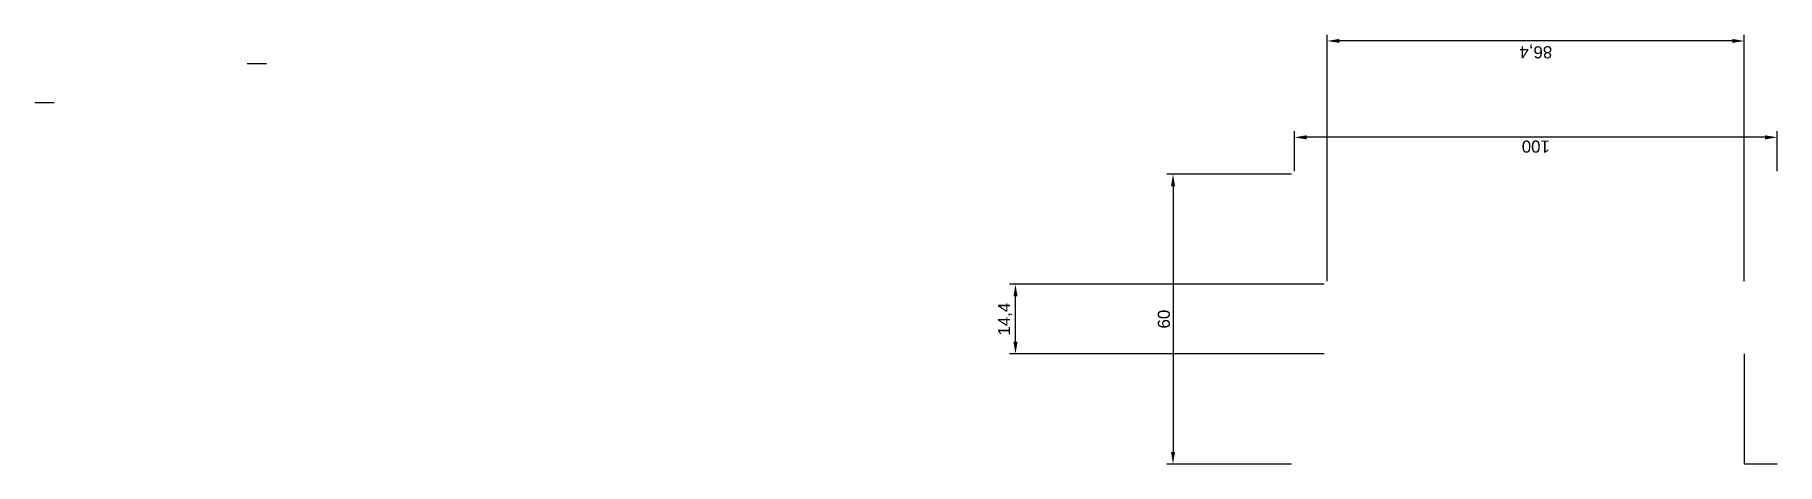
# Model space of a CAD drawing. Header units: millimetres. Extents: x -287 to 6963, y -148 to 3404.
# Drawn here: x -286.7 to 74.3, y -147.9 to -59.1 of the extents above; entities outside this region: 1.
import ezdxf

# ---------------------------------------------------------------- set-up
doc = ezdxf.new("R2010")
doc.units = ezdxf.units.MM
doc.styles.get("Standard").update_dxf_attribs({"font": 'Arial.ttf'})
doc.dimstyles.new('ISO-25', dxfattribs={"dimtxt": 2.5, "dimasz": 2.5, "dimexe": 1.25, "dimexo": 0.625, "dimtad": 1, "dimtxsty": 'Standard', "dimcen": 2.5, "dimadec": 0, "dimazin": 0, "dimtfac": 1, "dimtmove": 0, "dimatfit": 3, "dimfxl": 1, "dimarcsym": 0})

# ---------------------------------------------------------------- blocks, each defined once
blk = doc.blocks.new('*D1')
at = {"color": 0, "lineweight": -2, "transparency": 16777216}
for p, q in [((-25.72, -87.31), (-25.72, -79.06)), ((74.28, -87.31), (74.28, -79.06)), ((71.78, -80.31), (-23.22, -80.31))]:
    blk.add_line(p, q, dxfattribs=at)
at = {"color": 0, "transparency": 16777216}
for points in [[(-23.22, -80.73), (-23.22, -79.89), (-25.72, -80.31)], [(71.78, -80.73), (71.78, -79.89), (74.28, -80.31)]]:
    blk.add_solid(points, dxfattribs=at)
at = {"layer": 'Defpoints', "color": 0, "transparency": 16777216}
for p in [(-25.72, -80.31), (-25.72, -87.93), (74.28, -87.93)]:
    blk.add_point(p, dxfattribs=at)
at = {"color": 0, "transparency": 16777216, "insert": (24.28, -82.2), "char_height": 2.5, "attachment_point": 5, "rotation": 180}
blk.add_mtext('100', dxfattribs=at)
blk = doc.blocks.new('*D2')
at = {"color": 0, "lineweight": -2, "transparency": 16777216}
for p, q in [((-18.92, -110.11), (-18.92, -59.11)), ((64.98, -60.36), (-16.42, -60.36)), ((67.48, -110.11), (67.48, -59.11))]:
    blk.add_line(p, q, dxfattribs=at)
at = {"color": 0, "transparency": 16777216}
for points in [[(-16.42, -60.78), (-16.42, -59.95), (-18.92, -60.36)], [(64.98, -60.78), (64.98, -59.95), (67.48, -60.36)]]:
    blk.add_solid(points, dxfattribs=at)
at = {"layer": 'Defpoints', "color": 0, "transparency": 16777216}
for p in [(-18.92, -60.36), (-18.92, -110.73, 137.2), (67.48, -110.73, 137.2)]:
    blk.add_point(p, dxfattribs=at)
at = {"color": 0, "transparency": 16777216, "insert": (24.28, -62.49), "char_height": 2.5, "attachment_point": 5, "rotation": 180}
blk.add_mtext('86,4', dxfattribs=at)
blk = doc.blocks.new('*D7')
at = {"color": 0, "lineweight": -2, "transparency": 16777216}
for p, q in [((-19.54, -110.73), (-84.77, -110.73)), ((-83.52, -122.63), (-83.52, -113.23)), ((-19.54, -125.13), (-84.77, -125.13))]:
    blk.add_line(p, q, dxfattribs=at)
at = {"color": 0, "transparency": 16777216}
for points in [[(-83.94, -113.23), (-83.1, -113.23), (-83.52, -110.73)], [(-83.94, -122.63), (-83.1, -122.63), (-83.52, -125.13)]]:
    blk.add_solid(points, dxfattribs=at)
at = {"layer": 'Defpoints', "color": 0, "transparency": 16777216}
for p in [(-83.52, -110.73), (-18.92, -110.73, 4), (-18.92, -125.13, 4)]:
    blk.add_point(p, dxfattribs=at)
at = {"color": 0, "transparency": 16777216, "insert": (-85.65, -117.93), "char_height": 2.5, "attachment_point": 5, "rotation": 90}
blk.add_mtext('14,4', dxfattribs=at)
blk = doc.blocks.new('*D8')
at = {"color": 0, "lineweight": -2, "transparency": 16777216}
for p, q in [((-26.34, -87.93), (-52.14, -87.93)), ((-50.89, -90.43), (-50.89, -145.43)), ((-26.34, -147.93), (-52.14, -147.93))]:
    blk.add_line(p, q, dxfattribs=at)
at = {"color": 0, "transparency": 16777216}
for points in [[(-51.3, -90.43), (-50.47, -90.43), (-50.89, -87.93)], [(-51.3, -145.43), (-50.47, -145.43), (-50.89, -147.93)]]:
    blk.add_solid(points, dxfattribs=at)
at = {"layer": 'Defpoints', "color": 0, "transparency": 16777216}
for p in [(-25.72, -87.93, 4), (-50.89, -147.93), (-25.72, -147.93, 4)]:
    blk.add_point(p, dxfattribs=at)
at = {"color": 0, "transparency": 16777216, "insert": (-52.78, -117.93), "char_height": 2.5, "attachment_point": 5, "rotation": 90}
blk.add_mtext('60', dxfattribs=at)

msp = doc.modelspace()

# ---------------------------------------------------------------- linework, layer by layer
for p, q in [((-238.7, -65.119, -70), (-242.7, -65.119, -70)), ((-286.7, -73.119, -70), (-282.7, -73.119, -70)), ((67.482, -147.934, 8), (67.482, -125.134, 8)), ((74.282, -147.934, 8), (67.482, -147.934, 8))]:
    msp.add_line(p, q)
msp.add_circle((6960.301, 3401.795), 2.4)

# ---------------------------------------------------------------- dimensions: what is measured, and where the dimension line sits
dim = msp.add_aligned_dim(p1=(67.482, -110.734, 141.2), p2=(-18.918, -110.734, 141.2), distance=-50.371, dimstyle='ISO-25')
dim.commit()
dim.dimension.update_dxf_attribs({"geometry": '*D2', "text_midpoint": (24.282, -62.493, 4)})
for base, p1, p2, angle, picture, middle in [((-25.718, -80.31, 4), (74.282, -87.934, 4), (-25.718, -87.934, 4), 180, '*D1', (24.282, -82.202, 4)), ((-50.888, -147.934, 4), (-25.718, -87.934, 8), (-25.718, -147.934, 8), 90, '*D8', (-52.78, -117.934, 4)), ((-83.519, -110.734, 4), (-18.918, -125.134, 8), (-18.918, -110.734, 8), 90, '*D7', (-85.649, -117.934, 4))]:
    dim = msp.add_linear_dim(base=base, p1=p1, p2=p2, angle=angle, dimstyle='ISO-25')
    dim.commit()
    dim.dimension.update_dxf_attribs({"geometry": picture, "text_midpoint": middle})

doc.saveas('drawing.dxf')
